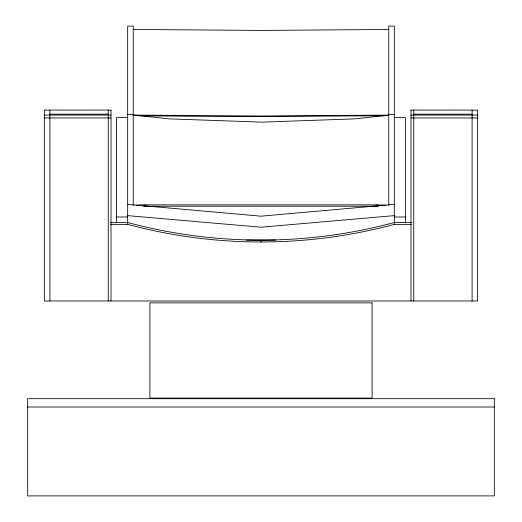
<?xml version="1.0" encoding="UTF-8"?>
<svg xmlns="http://www.w3.org/2000/svg" width="522" height="522" viewBox="0 0 522 522"><rect width="100%" height="100%" fill="white"/><g stroke="black" fill="none" stroke-linecap="round" stroke-linejoin="round"><path stroke-width="0.78" d="M394.325 204.343L261 216.18L127.675 204.343M388.766 115.186L354.386 118.885L261.913 122.141L169.441 118.885L133.234 114.99M394.325 215.625L261 227.22L127.675 215.625M388.766 29.486L261.913 30.42L133.234 29.46M388.766 115.088L261.913 116.021L133.234 115.062M384.721 115.754L237.295 116.582L139.485 115.838M44.35 110.149L49.903 110.149M108.237 110.149L111.01 110.149M410.99 110.149L413.763 110.149M472.097 110.149L477.65 110.149M49.903 114.142L108.237 114.142M413.763 114.142L472.097 114.142M127.675 114.462L133.234 114.462M388.766 114.462L394.325 114.462M44.35 115.055L111.01 115.055M410.99 115.055L477.65 115.055M127.675 117.58L116.569 117.58L116.569 222.992M394.325 117.58L405.431 117.58L405.431 222.992M44.35 117.959L111.01 117.959M410.99 117.959L477.65 117.959M136.222 205.322A11.112 1.201 0 0 1 145.038 204.852L376.962 204.852A11.112 1.201 0 0 1 385.778 205.322M143.589 206.242A11.112 1.201 0 0 1 145.038 206.229L376.962 206.229A11.112 1.201 0 0 1 378.411 206.242M116.569 216.989L127.675 216.989M394.325 216.989L405.431 216.989M110.592 222.502L127.675 222.502A501.296 488.448 0 0 0 394.325 222.502L411.408 222.502M110.592 224.375L127.675 224.375A501.296 488.448 0 0 0 394.325 224.375L411.408 224.375M246.364 240.094L275.636 240.094M27.686 407.016L494.314 407.016M477.65 110.135L477.65 300.985L44.35 300.985L44.35 110.135M472.097 300.985L472.097 110.057L413.763 110.07L413.763 300.985M410.99 110.135L410.99 300.985M394.325 224.375L394.325 26.1L388.766 26.1L388.766 205.694M376.962 204.852L376.962 206.229M261 240.094L261 241.967M145.038 204.852L145.038 206.229M133.234 205.498L133.234 26.1L127.675 26.1L127.675 224.375M111.01 110.135L111.01 300.985M108.237 300.985L108.237 110.057L49.903 110.07L49.903 300.985M372.101 302.858L149.899 302.858L149.899 398.09L372.101 398.09L372.101 302.858M494.314 398.684L27.686 398.684L27.686 495.9L494.314 495.9L494.314 398.684"/></g></svg>
